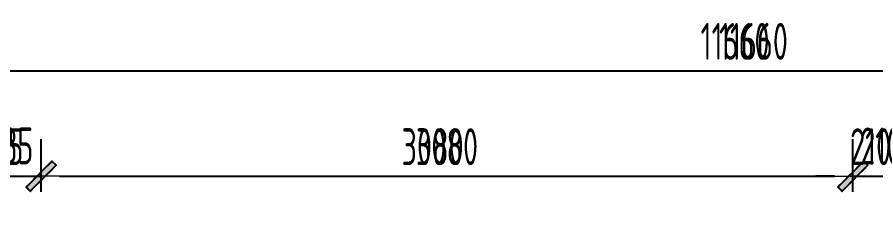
# Model space of a CAD drawing. Header units: millimetres. Extents: x -23568 to 99064, y -162914 to -58422.
# Drawn here: x 19158 to 22419, y -59226 to -58422 of the extents above; entities that cross this region are included whole.
import ezdxf

# ---------------------------------------------------------------- set-up
doc = ezdxf.new("R2010")
doc.units = ezdxf.units.MM
doc.header["$LTSCALE"] = 0.01
doc.linetypes.add('ACAD_ISO03W100', pattern=[30, 12, -18])
doc.layers.add('RC-FUN【家具参考线】', color=250, linetype='ACAD_ISO03W100')
doc.layers.add('WALL-【原始墙体】', color=6, linetype='Continuous')
doc.styles.add('CCD_DIM', font='ARCHS.SHX', dxfattribs={"width": 0.7})
doc.dimstyles.new('鹿白1：70', dxfattribs={"dimscale": 70, "dimtxt": 2, "dimasz": 1, "dimexe": 2, "dimexo": 2, "dimgap": 0.6, "dimtad": 1, "dimdec": 0, "dimrnd": 5, "dimdsep": 46, "dimtxsty": 'CCD_DIM', "dimblk": 'WS-cj', "dimcen": 1, "dimclrd": 44, "dimclre": 44, "dimclrt": 2, "dimadec": 0, "dimazin": 2, "dimtfac": 1, "dimtdec": 0, "dimtix": 1, "dimtmove": 2, "dimatfit": 3, "dimldrblk": 'CCD_Leader_Arrow', "dimfxl": 0, "dimtolj": 1, "dimarcsym": 0})

# ---------------------------------------------------------------- blocks, each defined once
blk = doc.blocks.new('WS-cj')
blk.add_hatch(color=2).paths.add_polyline_path([(0.588, 0.818), (-0.818, -0.588), (-0.588, -0.818), (0.818, 0.588)])
at = {"color": 2, "linetype": 'ByBlock', "lineweight": 0}
for p, q in [((-1.1, 0), (0, 0)), ((0, 0), (1.1, 0))]:
    blk.add_line(p, q, dxfattribs=at)
at = {"color": 2}
blk.add_lwpolyline([(0.588, 0.818), (-0.818, -0.588), (-0.588, -0.818), (0.818, 0.588)], close=True, dxfattribs=at)
blk = doc.blocks.new('*D243')
at = {"layer": 'Defpoints', "color": 0, "transparency": 16777216}
for p in [(19249.3, -59025.6), (19014.3, -59225.6), (19249.3, -59225.6)]:
    blk.add_point(p, dxfattribs=at)
at = {"layer": 'WALL-【原始墙体】', "color": 44, "lineweight": -2, "transparency": 16777216}
for p, q in [((19014.3, -59085.6), (19014.3, -58885.6)), ((19249.3, -59085.6), (19249.3, -58885.6)), ((18944.3, -59025.6), (18874.3, -59025.6)), ((19014.3, -59025.6), (19249.3, -59025.6)), ((19319.3, -59025.6), (19389.3, -59025.6))]:
    blk.add_line(p, q, dxfattribs=at)
at = {"layer": 'WALL-【原始墙体】', "color": 44, "lineweight": -2, "transparency": 16777216, "xscale": 70, "yscale": 70, "zscale": 70}
blk.add_blockref('WS-cj', (19014.3, -59025.6), dxfattribs=at)
at = {"layer": 'WALL-【原始墙体】', "color": 44, "lineweight": -2, "transparency": 16777216, "xscale": 70, "yscale": 70, "zscale": 70, "rotation": 180}
blk.add_blockref('WS-cj', (19249.3, -59025.6), dxfattribs=at)
at = {"layer": 'WALL-【原始墙体】', "color": 2, "transparency": 16777216, "insert": (19131.8, -58910.7), "char_height": 140, "attachment_point": 5, "style": 'CCD_DIM'}
blk.add_mtext('\\A1;235', dxfattribs=at)
blk = doc.blocks.new('CCD_Leader_Arrow')
at = {"color": 50, "linetype": 'ByBlock'}
blk.add_line((0, 0), (-1, 0), dxfattribs=at)
for points in [[(-0.859, 0.668), (-0.597, 0.852), (-0.24, 0), (0, 0)], [(-0.859, -0.668), (-0.597, -0.852), (-0.24, 0), (0, 0)]]:
    blk.add_solid(points, dxfattribs=at)
blk = doc.blocks.new('*D244')
at = {"layer": 'Defpoints', "color": 0, "transparency": 16777216}
for p in [(22331.8, -59025.6), (19249.3, -59225.6), (22331.8, -59225.6)]:
    blk.add_point(p, dxfattribs=at)
at = {"layer": 'WALL-【原始墙体】', "color": 44, "lineweight": -2, "transparency": 16777216}
for p, q in [((19249.3, -59085.6), (19249.3, -58885.6)), ((22331.8, -59085.6), (22331.8, -58885.6)), ((19319.3, -59025.6), (22261.8, -59025.6))]:
    blk.add_line(p, q, dxfattribs=at)
at = {"layer": 'WALL-【原始墙体】', "color": 44, "lineweight": -2, "transparency": 16777216, "xscale": 70, "yscale": 70, "zscale": 70, "rotation": 180}
blk.add_blockref('WS-cj', (19249.3, -59025.6), dxfattribs=at)
at = {"layer": 'WALL-【原始墙体】', "color": 44, "lineweight": -2, "transparency": 16777216, "xscale": 70, "yscale": 70, "zscale": 70}
blk.add_blockref('WS-cj', (22331.8, -59025.6), dxfattribs=at)
at = {"layer": 'WALL-【原始墙体】', "color": 2, "transparency": 16777216, "insert": (20790.5, -58913.6), "char_height": 140, "attachment_point": 5, "style": 'CCD_DIM'}
blk.add_mtext('\\A1;3080', dxfattribs=at)
blk = doc.blocks.new('*D245')
at = {"layer": 'Defpoints', "color": 0, "transparency": 16777216}
for p in [(22544.3, -59025.6), (22331.8, -59225.6), (22544.3, -59225.6)]:
    blk.add_point(p, dxfattribs=at)
at = {"layer": 'WALL-【原始墙体】', "color": 44, "lineweight": -2, "transparency": 16777216}
for p, q in [((22331.8, -59085.6), (22331.8, -58885.6)), ((22544.3, -59085.6), (22544.3, -58885.6)), ((22261.8, -59025.6), (22191.8, -59025.6)), ((22331.8, -59025.6), (22544.3, -59025.6)), ((22614.3, -59025.6), (22684.3, -59025.6))]:
    blk.add_line(p, q, dxfattribs=at)
at = {"layer": 'WALL-【原始墙体】', "color": 44, "lineweight": -2, "transparency": 16777216, "xscale": 70, "yscale": 70, "zscale": 70}
blk.add_blockref('WS-cj', (22331.8, -59025.6), dxfattribs=at)
at = {"layer": 'WALL-【原始墙体】', "color": 44, "lineweight": -2, "transparency": 16777216, "xscale": 70, "yscale": 70, "zscale": 70, "rotation": 180}
blk.add_blockref('WS-cj', (22544.3, -59025.6), dxfattribs=at)
at = {"layer": 'WALL-【原始墙体】', "color": 2, "transparency": 16777216, "insert": (22438, -58910.7), "char_height": 140, "attachment_point": 5, "style": 'CCD_DIM'}
blk.add_mtext('\\A1;210', dxfattribs=at)
blk = doc.blocks.new('*D269')
at = {"layer": 'Defpoints', "color": 0, "transparency": 16777216}
for p in [(27784.3, -58625.6), (16124.3, -59225.6), (27784.3, -59225.6)]:
    blk.add_point(p, dxfattribs=at)
at = {"layer": 'WALL-【原始墙体】', "color": 44, "lineweight": -2, "transparency": 16777216}
for p, q in [((16124.3, -58975.6), (16124.3, -58485.6)), ((27784.3, -58975.6), (27784.3, -58485.6)), ((16194.3, -58625.6), (27714.3, -58625.6))]:
    blk.add_line(p, q, dxfattribs=at)
at = {"layer": 'WALL-【原始墙体】', "color": 44, "lineweight": -2, "transparency": 16777216, "xscale": 70, "yscale": 70, "zscale": 70, "rotation": 180}
blk.add_blockref('WS-cj', (16124.3, -58625.6), dxfattribs=at)
at = {"layer": 'WALL-【原始墙体】', "color": 44, "lineweight": -2, "transparency": 16777216, "xscale": 70, "yscale": 70, "zscale": 70}
blk.add_blockref('WS-cj', (27784.3, -58625.6), dxfattribs=at)
at = {"layer": 'WALL-【原始墙体】', "color": 2, "transparency": 16777216, "insert": (21954.3, -58513.6), "char_height": 140, "attachment_point": 5, "style": 'CCD_DIM'}
blk.add_mtext('\\A1;11660', dxfattribs=at)
blk = doc.blocks.new('FFF')
at = {"layer": 'RC-FUN【家具参考线】'}
for points in [[(128913.6, -332711.5), (129012, -332613.1), (128995.9, -332597), (128897.5, -332695.4)], [(128913.6, -332711.5), (129012, -332613.1), (128995.9, -332597), (128897.5, -332695.4)], [(132078.4, -332597), (131980, -332695.4), (131996.1, -332711.5), (132094.5, -332613.1)], [(132078.4, -332597), (131980, -332695.4), (131996.1, -332711.5), (132094.5, -332613.1)]]:
    blk.add_hatch(color=250, dxfattribs=at).paths.add_polyline_path(points)
at = {"layer": 'RC-FUN【家具参考线】', "color": 250}
for p, q in [((125899.7, -332254.3), (137419.7, -332254.3)), ((128954.7, -332714.3), (128954.7, -332514.3)), ((128954.7, -332714.3), (128954.7, -332514.3)), ((132037.2, -332714.3), (132037.2, -332514.3)), ((132037.2, -332714.3), (132037.2, -332514.3)), ((128719.7, -332654.3), (128954.7, -332654.3)), ((129024.7, -332654.3), (129094.7, -332654.3)), ((129024.7, -332654.3), (131967.2, -332654.3)), ((131967.2, -332654.3), (131897.2, -332654.3)), ((132037.2, -332654.3), (132249.7, -332654.3))]:
    blk.add_line(p, q, dxfattribs=at)
at = {"layer": 'RC-FUN【家具参考线】', "color": 250, "linetype": 'ByBlock', "lineweight": 0}
for p, q in [((128954.7, -332654.3), (128877.7, -332654.3)), ((128954.7, -332654.3), (128877.7, -332654.3)), ((129031.7, -332654.3), (128954.7, -332654.3)), ((129031.7, -332654.3), (128954.7, -332654.3)), ((131960.2, -332654.3), (132037.2, -332654.3)), ((131960.2, -332654.3), (132037.2, -332654.3)), ((132037.2, -332654.3), (132114.2, -332654.3)), ((132037.2, -332654.3), (132114.2, -332654.3))]:
    blk.add_line(p, q, dxfattribs=at)
at = {"layer": 'RC-FUN【家具参考线】', "color": 250}
for points in [[(128913.6, -332711.5), (129012, -332613.1), (128995.9, -332597), (128897.5, -332695.4)], [(128913.6, -332711.5), (129012, -332613.1), (128995.9, -332597), (128897.5, -332695.4)], [(132078.4, -332597), (131980, -332695.4), (131996.1, -332711.5), (132094.5, -332613.1)], [(132078.4, -332597), (131980, -332695.4), (131996.1, -332711.5), (132094.5, -332613.1)]]:
    blk.add_lwpolyline(points, close=True, dxfattribs=at)
at = {"layer": 'RC-FUN【家具参考线】', "color": 250, "style": 'CCD_DIM', "width": 0.7}
for s, p in [('11660', (131459, -332212.3)), ('235', (128711.2, -332612.3)), ('3080', (130323.3, -332612.3)), ('210', (132026.8, -332612.3))]:
    blk.add_text(s, height=140, dxfattribs=at).set_placement(p)

msp = doc.modelspace()

# ---------------------------------------------------------------- block references
msp.add_blockref('FFF', (-109705.4, 273628.7))

# ---------------------------------------------------------------- dimensions: what is measured, and where the dimension line sits
at = {"layer": 'WALL-【原始墙体】'}
for base, p1, p2, picture, middle in [((27784.3, -58625.6), (16124.3, -59225.6), (27784.3, -59225.6), '*D269', (21954.3, -58513.6)), ((19249.3, -59025.6), (19014.3, -59225.6), (19249.3, -59225.6), '*D243', (19131.8, -58910.7)), ((22331.7728871, -59025.6011461), (19249.2728871, -59225.6011461), (22331.7728871, -59225.6011461), '*D244', (20790.5228871, -58913.6011461)), ((22544.2728871, -59025.6011461), (22331.7728871, -59225.6011461), (22544.2728871, -59225.6011461), '*D245', (22438.0228871, -58910.6844794))]:
    dim = msp.add_linear_dim(base=base, p1=p1, p2=p2, dimstyle='鹿白1：70', dxfattribs=at)
    dim.commit()
    dim.dimension.update_dxf_attribs({"geometry": picture, "text_midpoint": middle})

doc.saveas('drawing.dxf')
